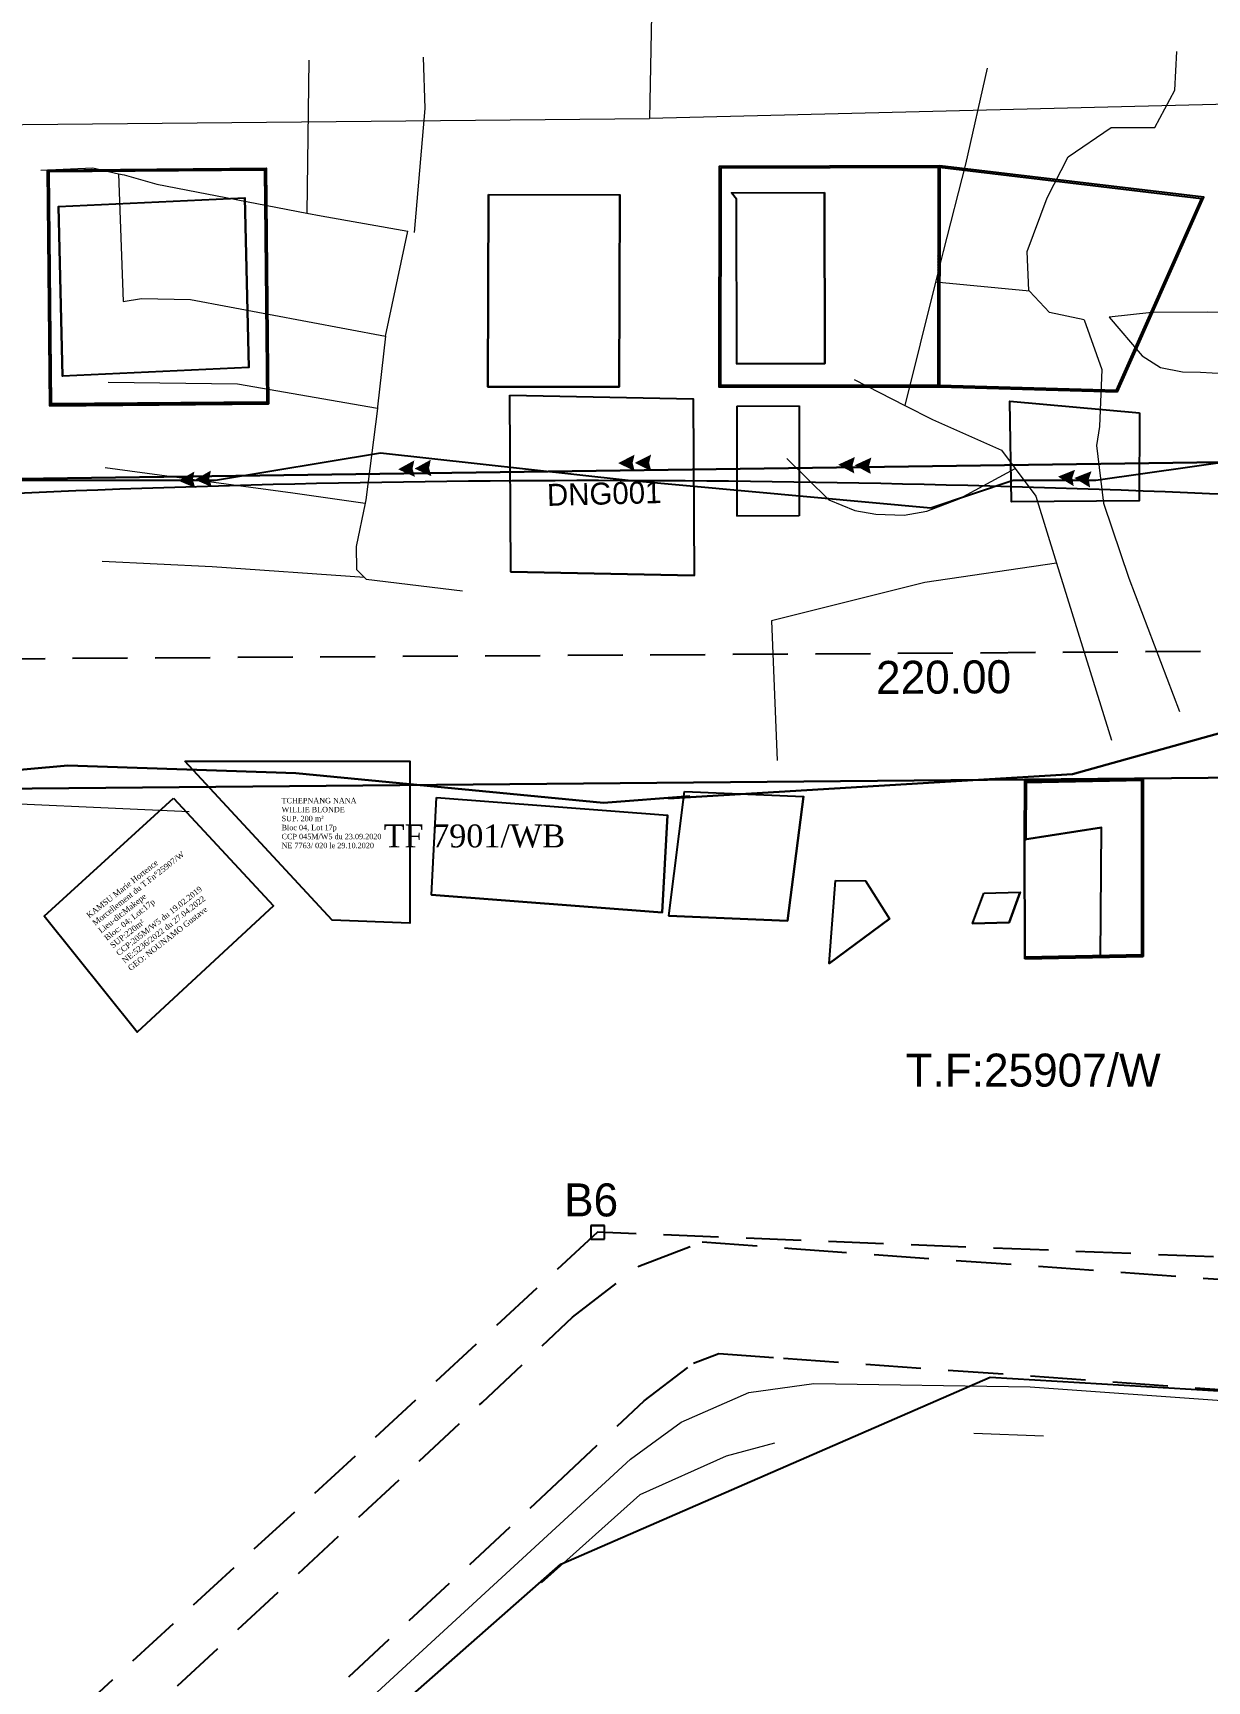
# Model space of a CAD drawing. Header units: millimetres. Extents: x 579832 to 917290, y 449831 to 1452191.
# Drawn here: x 583287 to 583393.7, y 451718.4 to 451868.2 of the extents above; entities that cross this region are included whole.
import ezdxf
from ezdxf.enums import TextEntityAlignment as Align

# ---------------------------------------------------------------- set-up
doc = ezdxf.new("R2010")
doc.units = ezdxf.units.MM
doc.header["$LTSCALE"] = 10
doc.linetypes.add('DASHED', pattern=[0.75, 0.5, -0.25])
for name, color, linetype in [('AssEP_s', 2, 'Continuous'), ('Cotation Linéaire', 255, 'Continuous'), ('drain nouveau', 6, 'Continuous'), ('end maj 26 02 2021', 7, 'Continuous'), ('Murs', 7, 'Continuous'), ('TableauDePoints', 7, 'Continuous'), ('TRACKS', 3, 'Continuous'), ('VOIRIES_7M5', 7, 'Continuous')]:
    doc.layers.add(name, color=color, linetype=linetype)
for name, color, linetype, lineweight in [('cH2O_intermitent', 140, 'Continuous', 30), ('drains_fossés', 120, 'Continuous', 20), ('Roads_others', 24, 'Continuous', 9)]:
    doc.layers.add(name, color=color, linetype=linetype, lineweight=lineweight)
doc.styles.add('STYLE3', font='tt0012m_.ttf', dxfattribs={"height": 13})
doc.styles.add('Times 1.0', font='times.ttf', dxfattribs={"width": 0.99, "height": 1})
pattern_1 = [(45, (0, 0), (-0.070710678119, 0.070710678119), [])]

# ---------------------------------------------------------------- blocks, each defined once
blk = doc.blocks.new('GeoAssEP')
for points in [[(0, 0), (-1, -0.5), (-1, 0.5), (-0.875, 0)], [(1, 0), (0, -0.5), (0, 0.5), (0.125, 0)]]:
    blk.add_solid(points)

msp = doc.modelspace()

# ---------------------------------------------------------------- hatches: boundary and pattern name
at = {"layer": 'Murs'}
h = msp.add_hatch(dxfattribs=at)
h.set_pattern_fill('_U', color=256, scale=0.1, angle=45, style=0, pattern_type=0)
h.set_pattern_definition(pattern_1)
h.paths.add_polyline_path([(583288.33, 451855.73), (583308.22, 451855.91), (583308.42, 451834.48), (583288.54, 451834.3)])
h.paths.add_polyline_path([(583288.48, 451855.58), (583308.07, 451855.76), (583308.27, 451834.63), (583288.69, 451834.46)], flags=0)
h = msp.add_hatch(dxfattribs=at)
h.set_pattern_fill('_U', color=256, scale=0.1, angle=45, style=0, pattern_type=0)
h.set_pattern_definition(pattern_1)
h.paths.add_polyline_path([(583288.33, 451855.73), (583308.22, 451855.91), (583308.42, 451834.48), (583288.54, 451834.3)])
h.paths.add_polyline_path([(583288.48, 451855.58), (583308.07, 451855.76), (583308.27, 451834.63), (583288.69, 451834.46)], flags=0)
h = msp.add_hatch(dxfattribs=at)
h.set_pattern_fill('_U', color=256, scale=0.1, angle=45, style=0, pattern_type=0)
h.set_pattern_definition(pattern_1)
h.paths.add_polyline_path([(583369.42, 451856.1), (583369.41, 451836.02), (583369.26, 451836.02), (583369.27, 451856.1)])
h = msp.add_hatch(dxfattribs=at)
h.set_pattern_fill('_U', color=256, scale=0.1, angle=45, style=0, pattern_type=0)
h.set_pattern_definition(pattern_1)
h.paths.add_polyline_path([(583369.42, 451856.1), (583369.41, 451836.02), (583369.26, 451836.02), (583369.27, 451856.1)])
h = msp.add_hatch(dxfattribs=at)
h.set_pattern_fill('_U', color=256, scale=0.1, angle=45, style=0, pattern_type=0)
h.set_pattern_definition(pattern_1)
h.paths.add_polyline_path([(583377.12, 451794.87), (583377.16, 451800.2), (583377.31, 451800.19), (583377.27, 451794.86)])
h = msp.add_hatch(dxfattribs=at)
h.set_pattern_fill('_U', color=256, scale=0.1, angle=45, style=0, pattern_type=0)
h.set_pattern_definition(pattern_1)
h.paths.add_polyline_path([(583377.12, 451794.87), (583377.16, 451800.2), (583377.31, 451800.19), (583377.27, 451794.86)])
h = msp.add_hatch(dxfattribs=at)
h.set_pattern_fill('_U', color=256, scale=0.1, angle=45, style=0, pattern_type=0)
h.set_pattern_definition(pattern_1)
h.paths.add_polyline_path([(583377.16, 451800.2), (583387.91, 451800.41), (583387.91, 451800.26), (583377.17, 451800.05)])
h = msp.add_hatch(dxfattribs=at)
h.set_pattern_fill('_U', color=256, scale=0.1, angle=45, style=0, pattern_type=0)
h.set_pattern_definition(pattern_1)
h.paths.add_polyline_path([(583377.16, 451800.2), (583387.91, 451800.41), (583387.91, 451800.26), (583377.17, 451800.05)])
h = msp.add_hatch(dxfattribs=at)
h.set_pattern_fill('_U', color=256, scale=0.1, angle=45, style=0, pattern_type=0)
h.set_pattern_definition(pattern_1)
h.paths.add_polyline_path([(583387.91, 451800.41), (583387.91, 451784.24), (583387.76, 451784.24), (583387.76, 451800.41)])
h = msp.add_hatch(dxfattribs=at)
h.set_pattern_fill('_U', color=256, scale=0.1, angle=45, style=0, pattern_type=0)
h.set_pattern_definition(pattern_1)
h.paths.add_polyline_path([(583387.91, 451800.41), (583387.91, 451784.24), (583387.76, 451784.24), (583387.76, 451800.41)])
h = msp.add_hatch(dxfattribs=at)
h.set_pattern_fill('_U', color=256, scale=0.1, angle=45, style=0, pattern_type=0)
h.set_pattern_definition(pattern_1)
h.paths.add_polyline_path([(583387.91, 451784.24), (583377.16, 451784.02), (583377.16, 451784.17), (583387.9, 451784.39)])
h = msp.add_hatch(dxfattribs=at)
h.set_pattern_fill('_U', color=256, scale=0.1, angle=45, style=0, pattern_type=0)
h.set_pattern_definition(pattern_1)
h.paths.add_polyline_path([(583387.91, 451784.24), (583377.16, 451784.02), (583377.16, 451784.17), (583387.9, 451784.39)])

# ---------------------------------------------------------------- linework, layer by layer
at = {"color": 7}
for p, q in [((583350.5, 451853.66), (583358.94, 451853.69)), ((583350.5, 451853.66), (583358.94, 451853.69)), ((583358.94, 451853.69), (583358.99, 451838.13)), ((583358.94, 451853.69), (583358.99, 451838.13)), ((583350.99, 451838.1), (583350.94, 451853.07)), ((583350.99, 451838.1), (583350.94, 451853.07)), ((583358.99, 451838.13), (583350.99, 451838.1)), ((583358.99, 451838.13), (583350.99, 451838.1)), ((583385.58, 451835.56), (583385.48, 451835.72)), ((583385.58, 451835.56), (583385.48, 451835.72)), ((583385.58, 451835.56), (583385.48, 451835.72)), ((583385.58, 451835.56), (583385.48, 451835.72)), ((583377.16, 451800.2), (583387.91, 451800.41)), ((583377.16, 451800.2), (583387.91, 451800.41)), ((583377.17, 451800.05), (583387.91, 451800.26)), ((583377.17, 451800.05), (583387.91, 451800.26)), ((583387.76, 451800.41), (583387.76, 451784.24)), ((583387.76, 451800.41), (583387.76, 451784.24)), ((583387.91, 451800.41), (583387.91, 451784.24)), ((583387.91, 451800.41), (583387.91, 451784.24)), ((583377.12, 451794.87), (583384.14, 451795.97)), ((583377.12, 451794.87), (583384.14, 451795.97)), ((583377.12, 451794.87), (583377.16, 451784.02)), ((583377.16, 451784.02), (583377.12, 451794.87)), ((583377.12, 451794.87), (583377.16, 451784.02)), ((583377.16, 451784.02), (583377.12, 451794.87)), ((583387.9, 451784.39), (583377.16, 451784.17)), ((583387.9, 451784.39), (583377.16, 451784.17)), ((583387.91, 451784.24), (583377.16, 451784.02)), ((583387.91, 451784.24), (583377.16, 451784.02)), ((583337.71, 451759.78), (583337.71, 451758.53)), ((583338.96, 451759.78), (583337.71, 451759.78)), ((583337.71, 451759.78), (583338.96, 451759.78)), ((583337.71, 451759.78), (583337.71, 451758.53)), ((583338.96, 451759.78), (583337.71, 451759.78)), ((583337.71, 451759.78), (583338.96, 451759.78)), ((583338.96, 451758.53), (583338.96, 451759.78)), ((583338.96, 451758.53), (583338.96, 451759.78)), ((583337.71, 451758.53), (583338.96, 451758.53)), ((583337.71, 451758.53), (583338.96, 451758.53))]:
    msp.add_line(p, q, dxfattribs=at)
at = {"color": 7, "flags": 128}
for points in [[(583288.33, 451855.73), (583308.22, 451855.91)], [(583288.33, 451855.73), (583308.22, 451855.91)], [(583288.54, 451834.3), (583288.33, 451855.73)], [(583288.54, 451834.3), (583288.33, 451855.73)], [(583308.22, 451855.91), (583308.42, 451834.48)], [(583308.22, 451855.91), (583308.42, 451834.48)], [(583385.58, 451835.56), (583393.44, 451853.25), (583369.42, 451856.1), (583349.37, 451856.05), (583349.36, 451836.01), (583369.41, 451836.02), (583385.58, 451835.56)], [(583385.58, 451835.56), (583393.44, 451853.25), (583369.42, 451856.1), (583349.37, 451856.05), (583349.36, 451836.01), (583369.41, 451836.02), (583385.58, 451835.56)], [(583369.27, 451856.1), (583369.26, 451836.02)], [(583369.27, 451856.1), (583369.26, 451836.02)], [(583369.42, 451856.1), (583369.41, 451836.02)], [(583369.42, 451856.1), (583369.41, 451836.02)], [(583328.4, 451853.49), (583328.35, 451836.02)], [(583328.4, 451853.49), (583328.35, 451836.02)], [(583328.4, 451853.49), (583340.35, 451853.47)], [(583328.4, 451853.49), (583340.35, 451853.47)], [(583340.3, 451836.01), (583340.35, 451853.47)], [(583340.3, 451836.01), (583340.35, 451853.47)], [(583358.99, 451838.13), (583350.99, 451838.1), (583350.94, 451853.07), (583350.5, 451853.66)], [(583358.99, 451838.13), (583350.99, 451838.1), (583350.94, 451853.07), (583350.5, 451853.66)], [(583358.99, 451838.13), (583358.94, 451853.69)], [(583358.99, 451838.13), (583358.94, 451853.69)], [(583350.99, 451838.1), (583350.94, 451853.07)], [(583350.99, 451838.1), (583350.94, 451853.07)], [(583350.99, 451838.1), (583358.99, 451838.13)], [(583350.99, 451838.1), (583358.99, 451838.13)], [(583328.35, 451836.02), (583340.3, 451836.01)], [(583328.35, 451836.02), (583340.3, 451836.01)], [(583288.54, 451834.3), (583308.42, 451834.48)], [(583288.54, 451834.3), (583308.42, 451834.48)], [(583330.36, 451835.25), (583347.02, 451834.92)], [(583330.45, 451819.21), (583330.36, 451835.25)], [(583330.36, 451835.25), (583347.02, 451834.92)], [(583330.45, 451819.21), (583330.36, 451835.25)], [(583347.02, 451834.92), (583347.11, 451818.88)], [(583347.02, 451834.92), (583347.11, 451818.88)], [(583350.98, 451834.25), (583356.65, 451834.29)], [(583350.98, 451834.25), (583356.65, 451834.29)], [(583350.98, 451834.25), (583350.99, 451824.25)], [(583350.98, 451834.25), (583350.99, 451824.25)], [(583356.65, 451834.29), (583356.66, 451824.29)], [(583356.65, 451834.29), (583356.66, 451824.29)], [(583356.66, 451824.29), (583350.99, 451824.25)], [(583356.66, 451824.29), (583350.99, 451824.25)], [(583330.45, 451819.21), (583347.11, 451818.88)], [(583330.45, 451819.21), (583347.11, 451818.88)], [(583377.12, 451794.87), (583377.16, 451800.2)], [(583377.12, 451794.87), (583377.16, 451800.2)], [(583377.16, 451800.2), (583387.91, 451800.41)], [(583377.16, 451800.2), (583387.91, 451800.41)], [(583377.27, 451794.86), (583377.31, 451800.19)], [(583377.27, 451794.86), (583377.31, 451800.19)], [(583387.91, 451800.41), (583387.91, 451784.24)], [(583387.91, 451800.41), (583387.91, 451784.24)], [(583323.23, 451789.82), (583323.7, 451798.69)], [(583323.23, 451789.82), (583323.7, 451798.69)], [(583323.7, 451798.69), (583344.69, 451797.09)], [(583323.7, 451798.69), (583344.69, 451797.09)], [(583344.79, 451787.94), (583346.23, 451799.24)], [(583344.79, 451787.94), (583346.23, 451799.24)], [(583346.23, 451799.24), (583357.03, 451798.76)], [(583346.23, 451799.24), (583357.03, 451798.76)], [(583355.6, 451787.46), (583357.03, 451798.76)], [(583355.6, 451787.46), (583357.03, 451798.76)], [(583344.21, 451788.22), (583344.69, 451797.09)], [(583344.21, 451788.22), (583344.69, 451797.09)], [(583377.12, 451794.87), (583384.14, 451795.97)], [(583377.12, 451794.87), (583384.14, 451795.97)], [(583359.38, 451783.6), (583359.96, 451791.15)], [(583359.38, 451783.6), (583359.96, 451791.15)], [(583359.96, 451791.15), (583362.69, 451791.12)], [(583359.96, 451791.15), (583362.69, 451791.12)], [(583359.96, 451791.15), (583362.69, 451791.12)], [(583359.96, 451791.15), (583362.69, 451791.12)], [(583362.69, 451791.12), (583364.87, 451787.66)], [(583362.69, 451791.12), (583364.87, 451787.66)], [(583323.23, 451789.82), (583344.21, 451788.22)], [(583323.23, 451789.82), (583344.21, 451788.22)], [(583372.41, 451787.24), (583373.43, 451789.99)], [(583372.41, 451787.24), (583373.43, 451789.99)], [(583373.43, 451789.99), (583376.73, 451790.08)], [(583373.43, 451789.99), (583376.73, 451790.08)], [(583375.72, 451787.32), (583376.73, 451790.08)], [(583375.72, 451787.32), (583376.73, 451790.08)], [(583344.79, 451787.94), (583355.6, 451787.46)], [(583344.79, 451787.94), (583355.6, 451787.46)], [(583359.38, 451783.6), (583364.87, 451787.66)], [(583359.38, 451783.6), (583364.87, 451787.66)], [(583372.41, 451787.24), (583375.72, 451787.32)], [(583372.41, 451787.24), (583375.72, 451787.32)], [(583377.16, 451784.02), (583387.91, 451784.24)], [(583377.16, 451784.02), (583387.91, 451784.24)]]:
    msp.add_lwpolyline(points, dxfattribs=at)
for points in [[(583288.33, 451855.73), (583308.22, 451855.91), (583308.42, 451834.48), (583288.54, 451834.3)], [(583288.33, 451855.73), (583308.22, 451855.91), (583308.42, 451834.48), (583288.54, 451834.3)], [(583288.48, 451855.58), (583308.07, 451855.76), (583308.27, 451834.63), (583288.69, 451834.46)], [(583288.48, 451855.58), (583308.07, 451855.76), (583308.27, 451834.63), (583288.69, 451834.46)], [(583385.48, 451835.72), (583393.22, 451853.12), (583369.41, 451855.95), (583349.52, 451855.9), (583349.51, 451836.16), (583369.41, 451836.17)], [(583385.48, 451835.72), (583393.22, 451853.12), (583369.41, 451855.95), (583349.52, 451855.9), (583349.51, 451836.16), (583369.41, 451836.17)], [(583328.4, 451853.49), (583340.35, 451853.47), (583340.3, 451836.01), (583328.35, 451836.02)], [(583328.4, 451853.49), (583340.35, 451853.47), (583340.3, 451836.01), (583328.35, 451836.02)], [(583358.94, 451853.69), (583358.99, 451838.13), (583350.99, 451838.1), (583350.94, 451853.07), (583350.5, 451853.66), (583358.94, 451853.69)], [(583358.94, 451853.69), (583358.99, 451838.13), (583350.99, 451838.1), (583350.94, 451853.07), (583350.5, 451853.66), (583358.94, 451853.69)], [(583289.7, 451836.98), (583289.34, 451852.41), (583306.27, 451853.2), (583306.63, 451837.77), (583289.7, 451836.98)], [(583289.7, 451836.98), (583289.34, 451852.41), (583306.27, 451853.2), (583306.63, 451837.77), (583289.7, 451836.98)], [(583289.34, 451852.41), (583289.7, 451836.98)], [(583289.34, 451852.41), (583289.7, 451836.98)], [(583306.27, 451853.2), (583306.63, 451837.77)], [(583306.27, 451853.2), (583306.63, 451837.77)], [(583330.36, 451835.25), (583347.02, 451834.92), (583347.11, 451818.88), (583330.45, 451819.21)], [(583330.36, 451835.25), (583347.02, 451834.92), (583347.11, 451818.88), (583330.45, 451819.21)], [(583387.59, 451833.65), (583387.54, 451825.64), (583375.95, 451825.56), (583375.8, 451834.7)], [(583387.59, 451833.65), (583387.54, 451825.64), (583375.95, 451825.56), (583375.8, 451834.7)], [(583323.7, 451798.69), (583344.69, 451797.09), (583344.21, 451788.22), (583323.23, 451789.82)], [(583323.7, 451798.69), (583344.69, 451797.09), (583344.21, 451788.22), (583323.23, 451789.82)], [(583346.23, 451799.24), (583357.03, 451798.76), (583355.6, 451787.46), (583344.79, 451787.94)], [(583346.23, 451799.24), (583357.03, 451798.76), (583355.6, 451787.46), (583344.79, 451787.94)], [(583377.16, 451784.02), (583384.04, 451784.16), (583384.14, 451795.97), (583377.12, 451794.87)], [(583377.16, 451784.02), (583384.04, 451784.16), (583384.14, 451795.97), (583377.12, 451794.87)], [(583359.96, 451791.15), (583362.69, 451791.12), (583364.87, 451787.66), (583359.38, 451783.6)], [(583359.96, 451791.15), (583362.69, 451791.12), (583364.87, 451787.66), (583359.38, 451783.6)], [(583373.43, 451789.99), (583376.73, 451790.08), (583375.72, 451787.32), (583372.41, 451787.24)], [(583373.43, 451789.99), (583376.73, 451790.08), (583375.72, 451787.32), (583372.41, 451787.24)]]:
    msp.add_lwpolyline(points, close=True, dxfattribs=at)
at = {"flags": 128}
msp.add_lwpolyline([(583299.78, 451798.62), (583308.87, 451788.82), (583296.48, 451777.35), (583288.04, 451787.9)], close=True, dxfattribs=at)
msp.add_lwpolyline([(583299.78, 451798.62), (583308.87, 451788.82), (583296.48, 451777.35), (583288.04, 451787.9)], close=True, dxfattribs=at)
at = {"color": 7, "start_tangent": (-0.926082, 0.377321)}
msp.add_spline([(583557.66, 451862.83), (583505.31, 451833.89), (583395.95, 451826.22), (583268.75, 451825.46), (583255.02, 451823.47), (583225.69, 451797.96), (583176.33, 451769.14), (583135.53, 451733.73), (583020.52, 451647.21), (583013.36, 451642.64), (582927.16, 451581.29), (582848.14, 451564.53), (582742.55, 451535.93), (582737.22, 451534.15), (582651.6, 451456.74), (582638.85, 451458.5)], degree=3, dxfattribs=at)
msp.add_spline([(583557.66, 451862.83), (583505.31, 451833.89), (583395.95, 451826.22), (583268.75, 451825.46), (583255.02, 451823.47), (583225.69, 451797.96), (583176.33, 451769.14), (583135.53, 451733.73), (583020.52, 451647.21), (583013.36, 451642.64), (582927.16, 451581.29), (582848.14, 451564.53), (582742.55, 451535.93), (582737.22, 451534.15), (582651.6, 451456.74), (582638.85, 451458.5)], degree=3, dxfattribs=at)
at = {"layer": 'cH2O_intermitent'}
for points in [[(583512.82, 451850.06), (583500.89, 451842.64), (583482.69, 451830.06), (583471.65, 451825.24), (583406.27, 451807.7), (583381.48, 451800.82), (583344.76, 451798.6)], [(583512.82, 451850.06), (583500.89, 451842.64), (583482.69, 451830.06), (583471.65, 451825.24), (583406.27, 451807.7), (583381.48, 451800.82), (583344.76, 451798.6)], [(583346.72, 451798.82), (583338.86, 451798.2), (583310.91, 451800.9), (583290.18, 451801.6), (583276.04, 451800.32), (583260.98, 451798.64), (583251.79, 451799.51), (583240.43, 451805.29), (583226.77, 451813.71), (583223.01, 451814.72), (583218.47, 451814.69), (583214.59, 451813.38), (583210, 451809.87), (583206.16, 451804.33), (583202.12, 451798.06), (583164.25, 451762.69), (583147.12, 451746.9), (583141.75, 451743.18), (583116.67, 451730.22), (583114.25, 451728.17), (583111.07, 451724.17), (583107.73, 451719.41), (583105.34, 451715.29)], [(583346.72, 451798.82), (583338.86, 451798.2), (583310.91, 451800.9), (583290.18, 451801.6), (583276.04, 451800.32), (583260.98, 451798.64), (583251.79, 451799.51), (583240.43, 451805.29), (583226.77, 451813.71), (583223.01, 451814.72), (583218.47, 451814.69), (583214.59, 451813.38), (583210, 451809.87), (583206.16, 451804.33), (583202.12, 451798.06), (583164.25, 451762.69), (583147.12, 451746.9), (583141.75, 451743.18), (583116.67, 451730.22), (583114.25, 451728.17), (583111.07, 451724.17), (583107.73, 451719.41), (583105.34, 451715.29)]]:
    msp.add_lwpolyline(points, dxfattribs=at)
at = {"layer": 'drain nouveau', "color": 7, "lineweight": 30}
for p, q in [((583264.3, 451827.37), (583481.25, 451830.35)), ((583264.3, 451827.37), (583481.25, 451830.35)), ((583483.58, 451801.32), (583272.98, 451799.36)), ((583483.58, 451801.32), (583272.98, 451799.36))]:
    msp.add_line(p, q, dxfattribs=at)
at = {"layer": 'drains_fossés'}
for p, q in [((583312.1, 451865.71), (583311.9, 451851.81)), ((583312.1, 451865.71), (583311.9, 451851.81)), ((583294.78, 451855.39), (583295.2, 451843.78)), ((583294.78, 451855.39), (583295.2, 451843.78)), ((583319.06, 451840.63), (583321.09, 451850.16)), ((583319.06, 451840.63), (583321.09, 451850.16)), ((583369.04, 451845.54), (583366.24, 451834.33)), ((583369.04, 451845.54), (583366.24, 451834.33)), ((583377.59, 451844.71), (583369.04, 451845.54)), ((583377.59, 451844.71), (583369.04, 451845.54)), ((583361.64, 451836.67), (583366.24, 451834.33)), ((583361.64, 451836.67), (583366.24, 451834.33)), ((583380.05, 451819.99), (583385.03, 451803.9)), ((583380.05, 451819.99), (583385.03, 451803.9)), ((583378.84, 451740.62), (583372.53, 451740.85)), ((583378.84, 451740.62), (583372.53, 451740.85))]:
    msp.add_line(p, q, dxfattribs=at)
for points in [[(583322.49, 451865.99), (583322.64, 451861.33), (583321.67, 451850.05)], [(583322.49, 451865.99), (583322.64, 451861.33), (583321.67, 451850.05)], [(583377.59, 451844.71), (583377.51, 451844.79), (583377.37, 451848.32), (583379.2, 451853.21), (583381.1, 451856.92), (583384.99, 451859.6), (583388.97, 451859.58), (583390.78, 451862.99), (583390.96, 451866.49)], [(583377.59, 451844.71), (583377.51, 451844.79), (583377.37, 451848.32), (583379.2, 451853.21), (583381.1, 451856.92), (583384.99, 451859.6), (583388.97, 451859.58), (583390.78, 451862.99), (583390.96, 451866.49)], [(583373.72, 451864.98), (583371.78, 451856.27), (583369.74, 451848.32), (583369.04, 451845.54)], [(583373.72, 451864.98), (583371.78, 451856.27), (583369.74, 451848.32), (583369.04, 451845.54)], [(583287.72, 451855.73), (583292.45, 451855.92), (583294.78, 451855.39)], [(583287.72, 451855.73), (583292.45, 451855.92), (583294.78, 451855.39)], [(583294.78, 451855.39), (583295.3, 451855.28), (583298.28, 451854.45), (583311.9, 451851.81)], [(583294.78, 451855.39), (583295.3, 451855.28), (583298.28, 451854.45), (583311.9, 451851.81)], [(583413.17, 451852.32), (583413.22, 451851.93), (583412.6, 451848.28), (583407.7, 451843.9), (583400.02, 451842.66), (583393.8, 451842.82), (583388.71, 451842.79), (583384.82, 451842.36)], [(583413.17, 451852.32), (583413.22, 451851.93), (583412.6, 451848.28), (583407.7, 451843.9), (583400.02, 451842.66), (583393.8, 451842.82), (583388.71, 451842.79), (583384.82, 451842.36)], [(583311.9, 451851.81), (583313.2, 451851.56), (583321.09, 451850.16)], [(583311.9, 451851.81), (583313.2, 451851.56), (583321.09, 451850.16)], [(583382.55, 451842.12), (583379.41, 451842.79), (583377.59, 451844.71)], [(583382.55, 451842.12), (583379.41, 451842.79), (583377.59, 451844.71)], [(583295.2, 451843.78), (583296.87, 451844.05), (583301.34, 451843.97), (583319.06, 451840.63)], [(583295.2, 451843.78), (583296.87, 451844.05), (583301.34, 451843.97), (583319.06, 451840.63)], [(583382.55, 451842.12), (583384.15, 451837.58), (583383.95, 451832.41), (583383.68, 451830.69), (583384.3, 451825.43), (583386.6, 451818.62), (583391.21, 451806.49)], [(583382.55, 451842.12), (583384.15, 451837.58), (583383.95, 451832.41), (583383.68, 451830.69), (583384.3, 451825.43), (583386.6, 451818.62), (583391.21, 451806.49)], [(583384.82, 451842.36), (583387.81, 451838.83), (583389.48, 451837.78), (583391.49, 451837.39), (583393.11, 451837.35), (583395.25, 451837.22), (583396.45, 451837.08), (583397.6, 451836.6), (583399.2, 451835.88), (583400.26, 451834.99), (583401.52, 451832.55), (583403.59, 451829.68), (583406.89, 451826.4)], [(583384.82, 451842.36), (583387.81, 451838.83), (583389.48, 451837.78), (583391.49, 451837.39), (583393.11, 451837.35), (583395.25, 451837.22), (583396.45, 451837.08), (583397.6, 451836.6), (583399.2, 451835.88), (583400.26, 451834.99), (583401.52, 451832.55), (583403.59, 451829.68), (583406.89, 451826.4)], [(583319.06, 451840.63), (583318.34, 451834.19), (583318.32, 451834.04)], [(583319.06, 451840.63), (583318.34, 451834.19), (583318.32, 451834.04)], [(583318.32, 451834.04), (583305.6, 451836.27), (583293.85, 451836.42)], [(583318.32, 451834.04), (583305.6, 451836.27), (583293.85, 451836.42)], [(583318.32, 451834.04), (583317.26, 451825.75), (583317.2, 451825.45)], [(583318.32, 451834.04), (583317.26, 451825.75), (583317.2, 451825.45)], [(583366.24, 451834.33), (583368.76, 451833.04), (583375.03, 451830.25), (583376.28, 451828.6)], [(583366.24, 451834.33), (583368.76, 451833.04), (583375.03, 451830.25), (583376.28, 451828.6)], [(583355.52, 451829.49), (583359.33, 451825.75), (583361.72, 451824.79), (583363.61, 451824.44), (583366.2, 451824.34), (583368.24, 451824.7), (583371.2, 451825.83), (583376.28, 451828.6)], [(583355.52, 451829.49), (583359.33, 451825.75), (583361.72, 451824.79), (583363.61, 451824.44), (583366.2, 451824.34), (583368.24, 451824.7), (583371.2, 451825.83), (583376.28, 451828.6)], [(583293.58, 451828.68), (583310.62, 451826.37), (583317.2, 451825.45)], [(583293.58, 451828.68), (583310.62, 451826.37), (583317.2, 451825.45)], [(583376.28, 451828.6), (583378.16, 451826.08), (583380.05, 451819.99)], [(583376.28, 451828.6), (583378.16, 451826.08), (583380.05, 451819.99)], [(583317.2, 451825.45), (583316.4, 451821.49), (583316.43, 451819.42), (583317.15, 451818.69)], [(583317.2, 451825.45), (583316.4, 451821.49), (583316.43, 451819.42), (583317.15, 451818.69)], [(583317.15, 451818.69), (583303.31, 451819.64), (583293.29, 451820.15)], [(583317.15, 451818.69), (583303.31, 451819.64), (583293.29, 451820.15)], [(583380.05, 451819.99), (583368.06, 451818.23), (583354.12, 451814.74), (583354.64, 451802.04)], [(583380.05, 451819.99), (583368.06, 451818.23), (583354.12, 451814.74), (583354.64, 451802.04)], [(583317.15, 451818.69), (583317.31, 451818.53), (583326.05, 451817.47)], [(583317.15, 451818.69), (583317.31, 451818.53), (583326.05, 451817.47)], [(583354.42, 451739.98), (583350, 451738.8), (583342.18, 451735.29), (583333.24, 451727.28)], [(583354.42, 451739.98), (583350, 451738.8), (583342.18, 451735.29), (583333.24, 451727.28)]]:
    msp.add_lwpolyline(points, dxfattribs=at)
at = {"layer": 'end maj 26 02 2021', "flags": 128}
for points in [[(583383.61, 451827.49), (583376.11, 451827.49), (583368.61, 451824.99), (583341.11, 451827.49), (583318.61, 451829.99), (583303.61, 451827.49), (583288.61, 451827.49), (583281.11, 451827.49), (583271.11, 451832.49), (583256.11, 451842.49), (583251.11, 451842.49), (583246.11, 451842.49), (583243.61, 451839.99), (583236.11, 451837.49), (583233.61, 451832.49), (583228.61, 451824.99), (583191.11, 451789.99), (583173.61, 451774.99), (583168.61, 451769.99)], [(583383.61, 451827.49), (583376.11, 451827.49), (583368.61, 451824.99), (583341.11, 451827.49), (583318.61, 451829.99), (583303.61, 451827.49), (583288.61, 451827.49), (583281.11, 451827.49), (583271.11, 451832.49), (583256.11, 451842.49), (583251.11, 451842.49), (583246.11, 451842.49), (583243.61, 451839.99), (583236.11, 451837.49), (583233.61, 451832.49), (583228.61, 451824.99), (583191.11, 451789.99), (583173.61, 451774.99), (583168.61, 451769.99)], [(583383.61, 451827.49), (583376.11, 451827.49), (583368.61, 451824.99), (583341.11, 451827.49), (583318.61, 451829.99), (583303.61, 451827.49), (583288.61, 451827.49), (583281.11, 451827.49), (583271.11, 451832.49), (583256.11, 451842.49), (583251.11, 451842.49), (583246.11, 451842.49), (583243.61, 451839.99), (583236.11, 451837.49), (583233.61, 451832.49), (583228.61, 451824.99), (583191.11, 451789.99), (583173.61, 451774.99), (583168.61, 451769.99)], [(583383.61, 451827.49), (583376.11, 451827.49), (583368.61, 451824.99), (583341.11, 451827.49), (583318.61, 451829.99), (583303.61, 451827.49), (583288.61, 451827.49), (583281.11, 451827.49), (583271.11, 451832.49), (583256.11, 451842.49), (583251.11, 451842.49), (583246.11, 451842.49), (583243.61, 451839.99), (583236.11, 451837.49), (583233.61, 451832.49), (583228.61, 451824.99), (583191.11, 451789.99), (583173.61, 451774.99), (583168.61, 451769.99)], [(583413.61, 451829.99), (583408.61, 451827.49), (583403.61, 451827.49), (583401.11, 451829.99), (583383.61, 451827.49)], [(583413.61, 451829.99), (583408.61, 451827.49), (583403.61, 451827.49), (583401.11, 451829.99), (583383.61, 451827.49)], [(583413.61, 451829.99), (583408.61, 451827.49), (583403.61, 451827.49), (583401.11, 451829.99), (583383.61, 451827.49)], [(583413.61, 451829.99), (583408.61, 451827.49), (583403.61, 451827.49), (583401.11, 451829.99), (583383.61, 451827.49)], [(583383.61, 451827.49), (583383.61, 451827.49), (583383.61, 451827.49)], [(583383.61, 451827.49), (583383.61, 451827.49), (583383.61, 451827.49)], [(583383.61, 451827.49), (583383.61, 451827.49), (583383.61, 451827.49)], [(583383.61, 451827.49), (583383.61, 451827.49), (583383.61, 451827.49)]]:
    msp.add_lwpolyline(points, dxfattribs=at)
at = {"layer": 'end maj 26 02 2021', "color": 150, "lineweight": -3, "flags": 128}
msp.add_lwpolyline([(583300.81, 451801.99), (583321.26, 451802), (583321.28, 451787.25), (583314.2, 451787.54)], close=True, dxfattribs=at)
msp.add_lwpolyline([(583300.81, 451801.99), (583321.26, 451802), (583321.28, 451787.25), (583314.2, 451787.54)], close=True, dxfattribs=at)
msp.add_lwpolyline([(583300.81, 451801.99), (583321.26, 451802), (583321.28, 451787.25), (583314.2, 451787.54)], close=True, dxfattribs=at)
msp.add_lwpolyline([(583300.81, 451801.99), (583321.26, 451802), (583321.28, 451787.25), (583314.2, 451787.54)], close=True, dxfattribs=at)
msp.add_lwpolyline([(583300.81, 451801.99), (583321.26, 451802), (583321.28, 451787.25), (583314.2, 451787.54)], close=True, dxfattribs=at)
msp.add_lwpolyline([(583300.81, 451801.99), (583321.26, 451802), (583321.28, 451787.25), (583314.2, 451787.54)], close=True, dxfattribs=at)
at = {"layer": 'Roads_others'}
for p in [(583345.28, 451977.05), (583345.28, 451977.05), (583398.99, 451861.81), (583398.99, 451861.81)]:
    msp.add_line(p, (583343.04, 451860.41), dxfattribs=at)
for points in [[(583170.19, 451863.23), (583227.02, 451860.47), (583282.9, 451859.85), (583343.04, 451860.41)], [(583170.19, 451863.23), (583227.02, 451860.47), (583282.9, 451859.85), (583343.04, 451860.41)], [(583301.21, 451797.39), (583278.44, 451798.41), (583273.83, 451798.26), (583269.06, 451796.63), (583205.59, 451748.84)], [(583301.21, 451797.39), (583278.44, 451798.41), (583273.83, 451798.26), (583269.06, 451796.63), (583205.59, 451748.84)], [(583027.13, 451436.82), (583029.11, 451445.5), (583042.82, 451461.85), (583055.45, 451474.89), (583113.94, 451528.55), (583118.89, 451533.45), (583145.54, 451558.05), (583179.68, 451589.57), (583192.73, 451601.62), (583276.76, 451679.18), (583341.33, 451738.52), (583345.91, 451741.89), (583352.08, 451744.59), (583357.98, 451745.4), (583377.63, 451745.12), (583522.52, 451734.78), (583533.88, 451730.78), (583543.44, 451725.6), (583552.21, 451718.22), (583559.79, 451710.35), (583577.51, 451688.89)], [(583027.13, 451436.82), (583029.11, 451445.5), (583042.82, 451461.85), (583055.45, 451474.89), (583113.94, 451528.55), (583118.89, 451533.45), (583145.54, 451558.05), (583179.68, 451589.57), (583192.73, 451601.62), (583276.76, 451679.18), (583341.33, 451738.52), (583345.91, 451741.89), (583352.08, 451744.59), (583357.98, 451745.4), (583377.63, 451745.12), (583522.52, 451734.78), (583533.88, 451730.78), (583543.44, 451725.6), (583552.21, 451718.22), (583559.79, 451710.35), (583577.51, 451688.89)]]:
    msp.add_lwpolyline(points, dxfattribs=at)
at = {"layer": 'TRACKS'}
msp.add_polyline3d([(582778.28, 451358.41, 16.06), (582776, 451361, 16), (582780, 451406, 16), (582825, 451432, 17.92), (582942, 451441, 19.36), (583019, 451446, 18.88), (583052, 451464, 21.77), (583112, 451522, 25.61), (583151, 451560, 28.98), (583192, 451599, 32.34), (583268, 451670, 30.42), (583335, 451729, 30.9), (583374, 451746, 30.9), (583441, 451742, 34.74), (583515, 451738, 33.78), (583560, 451718, 34.26), (583574, 451705, 35.23), (583607, 451692, 36.19), (583661, 451688, 35.71), (583666, 451690, 35.71), (583659, 451706, 35.23), (583641, 451729, 33.3), (583618, 451755, 31.86), (583616.41, 451756.7, 31.71)], dxfattribs=at)
msp.add_polyline3d([(582778.28, 451358.41, 16.06), (582776, 451361, 16), (582780, 451406, 16), (582825, 451432, 17.92), (582942, 451441, 19.36), (583019, 451446, 18.88), (583052, 451464, 21.77), (583112, 451522, 25.61), (583151, 451560, 28.98), (583192, 451599, 32.34), (583268, 451670, 30.42), (583335, 451729, 30.9), (583374, 451746, 30.9), (583441, 451742, 34.74), (583515, 451738, 33.78), (583560, 451718, 34.26), (583574, 451705, 35.23), (583607, 451692, 36.19), (583661, 451688, 35.71), (583666, 451690, 35.71), (583659, 451706, 35.23), (583641, 451729, 33.3), (583618, 451755, 31.86), (583616.41, 451756.7, 31.71)], dxfattribs=at)
at = {"layer": 'VOIRIES_7M5', "linetype": 'DASHED'}
msp.add_lwpolyline([(583550.54, 451859.64), (583559.62, 451812.65), (583621.69, 451770.76), (583594.62, 451698.71), (583544.17, 451750.91), (583338.33, 451759.16), (583101.7, 451540.77), (583085.42, 451558.42), (583011.17, 451486.72), (582756.2, 451468.79), (582727.16, 451494.24), (582746.11, 451525.27), (582927.03, 451569.88), (583260.62, 451811.15), (583480.62, 451812.52)], close=True, dxfattribs=at)
msp.add_lwpolyline([(583550.54, 451859.64), (583559.62, 451812.65), (583621.69, 451770.76), (583594.62, 451698.71), (583544.17, 451750.91), (583338.33, 451759.16), (583101.7, 451540.77), (583085.42, 451558.42), (583011.17, 451486.72), (582756.2, 451468.79), (582727.16, 451494.24), (582746.11, 451525.27), (582927.03, 451569.88), (583260.62, 451811.15), (583480.62, 451812.52)], close=True, dxfattribs=at)
for points in [[(582772.36, 451416.68), (582778.75, 451421.71), (582791.41, 451428.03), (582801.75, 451432.22), (582815, 451434.47), (582921.87, 451444.2), (583000.36, 451450.35), (583022.09, 451460.12), (583035.56, 451470.37), (583046.24, 451480.91), (583069.52, 451503.37), (583327.83, 451743.67), (583336.06, 451751.45), (583342.09, 451756.07), (583347.84, 451758.29), (583355.97, 451757.68), (583522.81, 451745.7), (583533.97, 451743.78), (583541.66, 451738.22), (583551.82, 451727.67), (583563.61, 451715.07), (583572.02, 451705.88)], [(582772.36, 451416.68), (582778.75, 451421.71), (582791.41, 451428.03), (582801.75, 451432.22), (582815, 451434.47), (582921.87, 451444.2), (583000.36, 451450.35), (583022.09, 451460.12), (583035.56, 451470.37), (583046.24, 451480.91), (583069.52, 451503.37), (583327.83, 451743.67), (583336.06, 451751.45), (583342.09, 451756.07), (583347.84, 451758.29), (583355.97, 451757.68), (583522.81, 451745.7), (583533.97, 451743.78), (583541.66, 451738.22), (583551.82, 451727.67), (583563.61, 451715.07), (583572.02, 451705.88)], [(582772.36, 451416.68), (582778.75, 451421.71), (582791.41, 451428.03), (582801.75, 451432.22), (582815, 451434.47), (582921.87, 451444.2), (583000.36, 451450.35), (583022.09, 451460.12), (583035.56, 451470.37), (583046.24, 451480.91), (583069.52, 451503.37), (583327.83, 451743.67), (583336.06, 451751.45), (583342.09, 451756.07), (583347.84, 451758.29), (583355.97, 451757.68), (583522.81, 451745.7), (583533.97, 451743.78), (583541.66, 451738.22), (583551.82, 451727.67), (583563.61, 451715.07), (583572.02, 451705.88)], [(582772.36, 451416.68), (582778.75, 451421.71), (582791.41, 451428.03), (582801.75, 451432.22), (582815, 451434.47), (582921.87, 451444.2), (583000.36, 451450.35), (583022.09, 451460.12), (583035.56, 451470.37), (583046.24, 451480.91), (583069.52, 451503.37), (583327.83, 451743.67), (583336.06, 451751.45), (583342.09, 451756.07), (583347.84, 451758.29), (583355.97, 451757.68), (583522.81, 451745.7), (583533.97, 451743.78), (583541.66, 451738.22), (583551.82, 451727.67), (583563.61, 451715.07), (583572.02, 451705.88)], [(583277.29, 451682.99), (583334.67, 451736.37), (583342.56, 451743.83), (583347.04, 451747.26), (583349.34, 451748.15), (583355.23, 451747.71), (583521.61, 451735.76), (583529.99, 451734.32), (583535.07, 451730.64), (583544.57, 451720.79), (583556.27, 451708.28), (583563.03, 451700.9)], [(583277.29, 451682.99), (583334.67, 451736.37), (583342.56, 451743.83), (583347.04, 451747.26), (583349.34, 451748.15), (583355.23, 451747.71), (583521.61, 451735.76), (583529.99, 451734.32), (583535.07, 451730.64), (583544.57, 451720.79), (583556.27, 451708.28), (583563.03, 451700.9)]]:
    msp.add_lwpolyline(points, dxfattribs=at)

# ---------------------------------------------------------------- block references
at = {"layer": 'AssEP_s'}
for p, xscale, yscale, zscale, rotation in [((583341.7, 451829.1), 1.499999999984421, 1.499999999984421, 1.499999999984421, 180.5491290555949), ((583341.7, 451829.1), 1.499999999984421, 1.499999999984421, 1.499999999984421, 180.5491290555949), ((583361.69, 451828.89), 1.500000000044542, 1.500000000044542, 1.500000000044542, 178.1321506888642), ((583361.69, 451828.89), 1.500000000044542, 1.500000000044542, 1.500000000044542, 178.1321506888642), ((583301.73, 451827.57), 1.500000000009528, 1.500000000009528, 1.500000000009528, 183.3743936714525), ((583301.73, 451827.57), 1.500000000009528, 1.500000000009528, 1.500000000009528, 183.3743936714525), ((583321.7, 451828.58), 1.499999999959333, 1.499999999959333, 1.499999999959333, 182.3112177313109), ((583321.7, 451828.58), 1.499999999959333, 1.499999999959333, 1.499999999959333, 182.3112177313109), ((583381.66, 451827.73), 1.499999999946592, 1.499999999946592, 1.499999999946592, 175.1609770029643), ((583381.66, 451827.73), 1.499999999946592, 1.499999999946592, 1.499999999946592, 175.1609770029643)]:
    msp.add_blockref('GeoAssEP', p, dxfattribs=dict(at, xscale=xscale, yscale=yscale, zscale=zscale, rotation=rotation))

# ---------------------------------------------------------------- texts
at = {"color": 7, "style": 'STYLE3'}
msp.add_text('B6', height=3, dxfattribs=at).set_placement((583335.29, 451760.6))
msp.add_text('B6', height=3, dxfattribs=at).set_placement((583335.29, 451760.6))
at = {"insert": (583291.81, 451788.1), "char_height": 0.5224, "width": 17.7306, "attachment_point": 1, "rotation": 38.158}
msp.add_mtext('{\\fTimes New Roman|b0|i0|c0|p18;KAMSU Marie Hortence\\P\\C1;Morcellement du T.Fn%%D25907/W\\P\\C256;Lieu-dit:Makepe\\PBloc: 04; Lot:17p\\C1;\\P\\C256;SUP:220m²\\PCCP:205M/W5 du 19.02.2019\\PNE:5236/2022 du 27.04.2022\\PGEO: NOUNAMO Gustave}', dxfattribs=at)
msp.add_mtext('{\\fTimes New Roman|b0|i0|c0|p18;KAMSU Marie Hortence\\P\\C1;Morcellement du T.Fn%%D25907/W\\P\\C256;Lieu-dit:Makepe\\PBloc: 04; Lot:17p\\C1;\\P\\C256;SUP:220m²\\PCCP:205M/W5 du 19.02.2019\\PNE:5236/2022 du 27.04.2022\\PGEO: NOUNAMO Gustave}', dxfattribs=at)
at = {"layer": 'Cotation Linéaire', "color": 7, "style": 'STYLE3'}
msp.add_text('220.00', height=3, rotation=0.3577, dxfattribs=at).set_placement((583369.77, 451809.63), align=Align.MIDDLE_CENTER)
msp.add_text('220.00', height=3, rotation=0.3577, dxfattribs=at).set_placement((583369.77, 451809.63), align=Align.MIDDLE_CENTER)
at = {"layer": 'end maj 26 02 2021', "color": 150, "linetype": 'ByBlock', "lineweight": -3, "ltscale": 0.0014, "attachment_point": 1, "style": 'Times 1.0'}
for s, insert, char_height, width in [('{\\fTimes New Roman|b0|i0|c186|p18;\\C256;TCHEPNANG NANA \\PWILLIE BLONDE\\PSUP. 200 m²\\PBloc 04, Lot 17p\\PCCP 045M/W5 du 23.09.2020\\PNE 7763/ 020 le 29.10.2020}', (583309.61, 451798.65), 0.49, 13.8887), ('{\\fTimes New Roman|b0|i0|c186|p18;\\C256;TCHEPNANG NANA \\PWILLIE BLONDE\\PSUP. 200 m²\\PBloc 04, Lot 17p\\PCCP 045M/W5 du 23.09.2020\\PNE 7763/ 020 le 29.10.2020}', (583309.61, 451798.65), 0.49, 13.8887), ('{\\fTimes New Roman|b0|i0|c186|p18;\\C256;TCHEPNANG NANA \\PWILLIE BLONDE\\PSUP. 200 m²\\PBloc 04, Lot 17p\\PCCP 045M/W5 du 23.09.2020\\PNE 7763/ 020 le 29.10.2020}', (583309.61, 451798.65), 0.49, 13.8887), ('{\\fTimes New Roman|b0|i0|c186|p18;\\C256;TCHEPNANG NANA \\PWILLIE BLONDE\\PSUP. 200 m²\\PBloc 04, Lot 17p\\PCCP 045M/W5 du 23.09.2020\\PNE 7763/ 020 le 29.10.2020}', (583309.61, 451798.65), 0.49, 13.8887), ('{\\fTimes New Roman|b0|i0|c186|p18;\\C256;TCHEPNANG NANA \\PWILLIE BLONDE\\PSUP. 200 m²\\PBloc 04, Lot 17p\\PCCP 045M/W5 du 23.09.2020\\PNE 7763/ 020 le 29.10.2020}', (583309.61, 451798.65), 0.49, 13.8887), ('{\\fTimes New Roman|b0|i0|c186|p18;\\C256;TCHEPNANG NANA \\PWILLIE BLONDE\\PSUP. 200 m²\\PBloc 04, Lot 17p\\PCCP 045M/W5 du 23.09.2020\\PNE 7763/ 020 le 29.10.2020}', (583309.61, 451798.65), 0.49, 13.8887), ('{\\C1;TF 7901/WB}', (583318.89, 451796.23), 2.0778, 73.22), ('{\\C1;TF 7901/WB}', (583318.89, 451796.23), 2.0778, 73.22), ('{\\C1;TF 7901/WB}', (583318.89, 451796.23), 2.0778, 73.22), ('{\\C1;TF 7901/WB}', (583318.89, 451796.23), 2.0778, 73.22), ('{\\C1;TF 7901/WB}', (583318.89, 451796.23), 2.0778, 73.22), ('{\\C1;TF 7901/WB}', (583318.89, 451796.23), 2.0778, 73.22)]:
    msp.add_mtext(s, dxfattribs=dict(at, insert=insert, char_height=char_height, width=width))
at = {"layer": 'TableauDePoints', "color": 0, "lineweight": 13, "style": 'STYLE3'}
msp.add_text('DNG001', height=2, rotation=1.475, dxfattribs=at).set_placement((583338.93, 451826.32), align=Align.MIDDLE_CENTER)
msp.add_text('DNG001', height=2, rotation=1.475, dxfattribs=at).set_placement((583338.93, 451826.32), align=Align.MIDDLE_CENTER)
msp.add_text('T.F:25907/W', height=3, dxfattribs=at).set_placement((583377.91, 451773.9), align=Align.MIDDLE_CENTER)
msp.add_text('T.F:25907/W', height=3, dxfattribs=at).set_placement((583377.91, 451773.9), align=Align.MIDDLE_CENTER)

doc.saveas('drawing.dxf')
